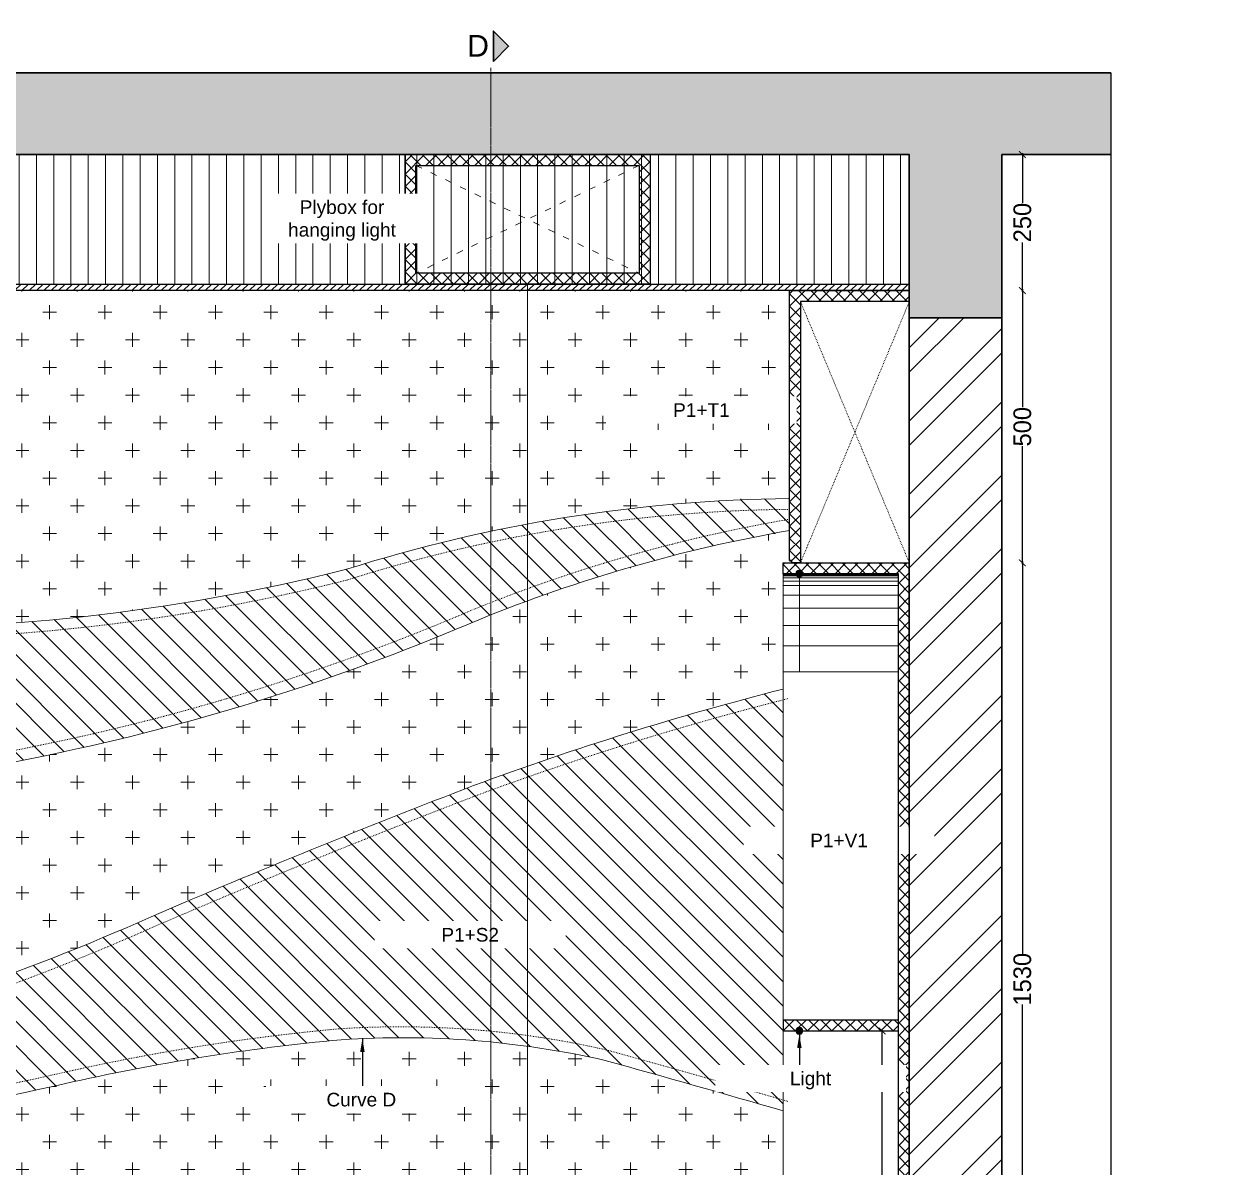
# Model space of a CAD drawing. Header units: millimetres. Extents: x 75500 to 345360, y -224327 to 19532.
# Drawn here: x 156065 to 158270, y -99289 to -97189 of the extents above; entities that cross this region are included whole.
import ezdxf

# ---------------------------------------------------------------- set-up
doc = ezdxf.new("R2010")
doc.units = ezdxf.units.MM
doc.header["$LTSCALE"] = 0.01
for name, pattern in [('ACAD_ISO03W100', [30, 12, -18]), ('CENTER', [50.800000000000004, 31.75, -6.349999999999999, 6.349999999999999, -6.349999999999999]), ('ZWCAD_ISO03W100', [30, 12, -18])]:
    doc.linetypes.add(name, pattern=pattern)
doc.layers.add('A- Ele 4', color=250, linetype='Continuous', lineweight=15, true_color=0x333333)
for name, color, linetype, lineweight in [('A-Ele 6', 250, 'Continuous', 0), ('A-WALL', 7, 'Continuous', 30), ('B. no.', 2, 'Continuous', 0), ('furniture section', 7, 'Continuous', 25), ('hatch', 251, 'Continuous', 0), ('Lights', 14, 'Continuous', 20)]:
    doc.layers.add(name, color=color, linetype=linetype, lineweight=lineweight)
doc.layers.add('e .05', color=253, linetype='Continuous')
doc.styles.add('Arial', font='arial.ttf')
doc.styles.add('ISOCP2', font='GOTHIC.TTF')
doc.styles.get("Standard").update_dxf_attribs({"font": 'arial.ttf'})
doc.dimstyles.new('77', dxfattribs={"dimscale": 0.25, "dimtxt": 130, "dimasz": 100, "dimexe": 5, "dimexo": 1, "dimgap": 0.25, "dimtad": 0, "dimdec": 0, "dimrnd": 5, "dimzin": 0, "dimdsep": 46, "dimtxsty": 'ISOCP2', "dimblk": 'ARCHTICK', "dimcen": 0, "dimdle": 100, "dimclrd": 1, "dimclre": 256, "dimclrt": 256, "dimazin": 0, "dimtm": 1e-09, "dimtfac": 1, "dimtdec": 0, "dimtmove": 1, "dimatfit": 0, "dimfxl": 1, "dimtolj": 1, "dimtzin": 12, "dimlwd": -1, "dimlwe": -1, "dimarcsym": 0})
doc.dimstyles.new('MIGCS IN MM 1 100', dxfattribs={"dimtxt": 40, "dimasz": 30, "dimexe": 180, "dimexo": 100, "dimgap": 25, "dimtad": 0, "dimdec": 0, "dimzin": 0, "dimdsep": 46, "dimtxsty": 'Standard', "dimblk": 'ARCHTICK', "dimcen": 150, "dimse1": 1, "dimse2": 1, "dimclrd": 3, "dimclre": 3, "dimclrt": 3, "dimadec": 0, "dimazin": 0, "dimtfac": 1, "dimtdec": 0, "dimtix": 1, "dimtmove": 2, "dimatfit": 3, "dimfxl": 1, "dimtolj": 1, "dimtzin": 0, "dimarcsym": 0})

# ---------------------------------------------------------------- blocks, each defined once
blk = doc.blocks.new('_ARCHTICK')
at = {"color": 0, "linetype": 'ByBlock', "const_width": 0.15}
blk.add_lwpolyline([(-0.5, -0.5), (0.5, 0.5)], dxfattribs=at)
blk = doc.blocks.new('*D93')
at = {"color": 1, "ltscale": 4, "transparency": 16777216}
for p, q in [((157899.4593828022, -97676.2179356443), (157899.4593828022, -97892.68670688834)), ((157899.4593828022, -98181.2179356443), (157899.4593828022, -97964.74916440024))]:
    blk.add_line(p, q, dxfattribs=at)
at = {"layer": 'Defpoints', "color": 0, "transparency": 16777216}
for p in [(157691.775794555, -97678.7179356443), (157899.4593828022, -97678.7179356443), (157691.775794555, -98178.7179356443)]:
    blk.add_point(p, dxfattribs=at)
at = {"color": 1, "transparency": 16777216, "xscale": 12.5, "yscale": 12.5, "zscale": 12.5}
for p, rotation in [((157899.4593828022, -97678.7179356443), 90), ((157899.4593828022, -98178.7179356443), 270)]:
    blk.add_blockref('_ARCHTICK', p, dxfattribs=dict(at, rotation=rotation))
at = {"transparency": 16777216, "insert": (157899.4593828022, -97928.7179356443), "char_height": 32.5, "attachment_point": 5, "rotation": 90, "style": 'ISOCP2'}
blk.add_mtext('\\A1;500', dxfattribs=at)
blk = doc.blocks.new('*D94')
at = {"color": 1, "ltscale": 4, "transparency": 16777216}
for p, q in [((157899.4593828022, -97426.2179356443), (157899.4593828022, -97517.4436749373)), ((157899.4593828022, -97681.2179356443), (157899.4593828022, -97589.99219635128))]:
    blk.add_line(p, q, dxfattribs=at)
at = {"layer": 'Defpoints', "color": 0, "transparency": 16777216}
for p in [(157691.775794555, -97428.7179356443), (157899.4593828022, -97428.7179356443), (157691.775794555, -97678.7179356443)]:
    blk.add_point(p, dxfattribs=at)
at = {"color": 1, "transparency": 16777216, "xscale": 12.5, "yscale": 12.5, "zscale": 12.5}
for p, rotation in [((157899.4593828022, -97428.7179356443), 90), ((157899.4593828022, -97678.7179356443), 270)]:
    blk.add_blockref('_ARCHTICK', p, dxfattribs=dict(at, rotation=rotation))
at = {"transparency": 16777216, "insert": (157899.4593828022, -97553.7179356443), "char_height": 32.5, "attachment_point": 5, "rotation": 90, "style": 'ISOCP2'}
blk.add_mtext('\\A1;250', dxfattribs=at)
blk = doc.blocks.new('*D95')
at = {"color": 1, "ltscale": 4, "transparency": 16777216}
for p, q in [((157641.5581654743, -99036.2179356443), (157641.5581654743, -99328.29428676597)), ((157641.5581654743, -99691.2179356443), (157641.5581654743, -99399.14158452261))]:
    blk.add_line(p, q, dxfattribs=at)
at = {"layer": 'Defpoints', "color": 0, "transparency": 16777216}
for p in [(157671.775794555, -99038.7179356443), (157641.5581654743, -99688.7179356443), (157671.775794555, -99688.7179356443)]:
    blk.add_point(p, dxfattribs=at)
at = {"color": 1, "transparency": 16777216, "xscale": 12.5, "yscale": 12.5, "zscale": 12.5}
for p, rotation in [((157641.5581654743, -99038.7179356443), 90), ((157641.5581654743, -99688.7179356443), 270)]:
    blk.add_blockref('_ARCHTICK', p, dxfattribs=dict(at, rotation=rotation))
at = {"transparency": 16777216, "insert": (157641.5581654743, -99363.7179356443), "char_height": 32.5, "attachment_point": 5, "rotation": 90, "style": 'ISOCP2'}
blk.add_mtext('\\A1;650', dxfattribs=at)
blk = doc.blocks.new('*D396')
at = {"color": 1, "ltscale": 4, "transparency": 16777216}
for p, q in [((157899.4593828022, -98176.2179356443), (157899.4593828022, -98897.4462242235)), ((157899.4593828022, -99711.2179356443), (157899.4593828022, -98989.98964706509))]:
    blk.add_line(p, q, dxfattribs=at)
at = {"layer": 'Defpoints', "color": 0, "transparency": 16777216}
for p in [(157691.775794555, -98178.7179356443), (157899.4593828022, -98178.7179356443), (157691.775794555, -99708.7179356443)]:
    blk.add_point(p, dxfattribs=at)
at = {"color": 1, "transparency": 16777216, "xscale": 12.5, "yscale": 12.5, "zscale": 12.5}
for p, rotation in [((157899.4593828022, -98178.7179356443), 90), ((157899.4593828022, -99708.7179356443), 270)]:
    blk.add_blockref('_ARCHTICK', p, dxfattribs=dict(at, rotation=rotation))
at = {"transparency": 16777216, "insert": (157899.4593828022, -98943.7179356443), "char_height": 32.5, "attachment_point": 5, "rotation": 90, "style": 'ISOCP2'}
blk.add_mtext('\\A1;1530', dxfattribs=at)
blk = doc.blocks.new('jyhtgrefdwas-flat-38-flat-1-flat-1')
at = {"layer": 'Lights', "lineweight": 30, "ltscale": 300}
h = blk.add_hatch(color=256, dxfattribs=at)
h.dxf.hatch_style = 1
h.paths.add_polyline_path([(-27.84560284033068, 0), (0, 27.8456028404471), (27.84560284033068, 0)])
blk.add_lwpolyline([(-27.84560284033068, 0), (0, 27.8456028404471), (27.84560284033068, 0), (-27.84560284033068, 0)], dxfattribs=at)

msp = doc.modelspace()

# ---------------------------------------------------------------- hatches: boundary and pattern name
at = {"layer": 'A-Ele 6'}
h = msp.add_hatch(dxfattribs=at)
h.set_pattern_fill('ANSI31', color=256, scale=10, angle=45)
h.set_pattern_definition([(90, (152976.775794555, -97666.7179356443), (-31.75, 1.9e-15), [])])
h.paths.add_polyline_path([(152976.775794555, -97666.7179356443), (152976.775794555, -97428.7179356443), (157691.775794555, -97428.7179356443), (157691.775794555, -97666.7179356443)])
at = {"layer": 'B. no.'}
h = msp.add_hatch(dxfattribs=at)
h.set_pattern_fill('ANGLE', color=256, scale=100)
h.set_pattern_definition([(0, (156765.524527296, -97666.7179356443), (0, 698.5), [508, -190.5]), (90, (156765.524527296, -97666.7179356443), (-698.5, 4.28e-14), [508, -190.5])])
h.paths.add_polyline_path([(156765.524527296, -97428.7179356443), (157215.4992868081, -97428.7179356443), (157215.4992868081, -97666.7179356443), (156765.524527296, -97666.7179356443)])
h.paths.add_polyline_path([(156785.524527296, -97448.7179356443), (157195.4992868081, -97448.7179356443), (157195.4992868081, -97646.7179356443), (156785.524527296, -97646.7179356443)], flags=16)
at = {"layer": 'hatch'}
h = msp.add_hatch(dxfattribs=at)
h.set_pattern_fill('AR-CONC', color=256)
h.set_pattern_definition([(50, (152606.775794555, -97728.7179356443), (182.1846689960039, -15.93908553890307), [19.05, -209.55]), (355, (152606.775794555, -97728.7179356443), (-35.24342142496934, 191.0568452390351), [15.24, -167.64058417]), (100.4514447, (152621.957801555, -97730.04618914431), (146.9412470903534, 175.117751912195), [16.1900088, -178.0902446]), (46.1842, (152606.775794555, -97677.91793564429), (271.0790408921299, -42.04232793272715), [28.575, -314.325]), (96.63555761, (152629.365694555, -97681.4214356443), (237.404134051503, 247.4261245977215), [24.28502314, -267.13560816]), (351.18415117, (152606.775794555, -97677.91793564429), (237.4041340649773, 247.4261245855324), [22.85996707, -251.45973192]), (21, (152632.175794555, -97690.61793564429), (151.6143912691324, -102.2651981870876), [19.05, -209.55]), (326, (152632.175794555, -97690.61793564429), (61.80202834764725, 184.1879661223192), [15.24, -167.64]), (71.45144499999999, (152644.810327155, -97699.14003554429), (213.4164192787161, 81.92276888590527), [16.1900088, -178.0899376]), (37.5, (152606.775794555, -97728.7179356443), (3.088603250591816, 84.55503887315311), [0, -165.608, 0, -170.18, 0, -168.275]), (7.499999999999999, (152606.775794555, -97728.7179356443), (66.81966251030575, 100.1805748181195), [0, -97.028, 0, -161.798, 0, -64.135]), (327.5, (152550.133794555, -97728.7179356443), (135.5905951668714, -5.728743992673443), [0, -63.5, 0, -198.12, 0, -262.89]), (317.5, (152524.733794555, -97728.7179356443), (148.129181386018, 25.42649103333303), [0, -82.55, 0, -131.572, 0, -186.69])])
h.paths.add_polyline_path([(152606.775794555, -97278.7179356443), (152606.775794555, -97428.7179356443), (152806.775794555, -97428.7179356443), (152806.775794555, -97728.7179356443), (152976.775794555, -97728.7179356443), (152976.775794555, -97428.7179356443), (157691.775794555, -97428.7179356443), (157691.775794555, -97728.7179356443), (157861.775794555, -97728.7179356443), (157861.775794555, -97428.7179356443), (158061.775794555, -97428.7179356443), (158061.775794555, -97278.7179356443)])
h = msp.add_hatch(dxfattribs=at)
h.set_pattern_fill('DIAMONDS', color=250, scale=10)
h.set_pattern_definition([(60, (157009.1645555084, -98326.32186741028), (-27.49630657015592, 15.875), []), (120, (157009.1645555084, -98326.32186741028), (-27.49630657015593, -15.87499999999999), [])])
edge = h.paths.add_edge_path()
edge.add_line((159139.1645555084, -98215.05096491636), (159139.1645555084, -98251.32186741027))
edge.add_line((159139.1645555084, -98251.32186741027), (159064.1645555084, -98251.32186741027))
edge.add_line((159064.1645555084, -98251.32186741027), (159064.1645555084, -98134.5789867077))
edge.add_arc((158994.6101684649, -98274.5898192668), 156.3356836774369, 22.385713027670192, 63.58279656102712, ccw=False)
edge = h.paths.add_edge_path()
edge.add_arc((159089.1645555084, -97396.32186741033), 50.00000000004366, 0, 90)
edge.add_arc((159089.1645555083, -97396.32186741037), 50.00000000008731, 1.0010126061388291e-10, 89.99999999993332, ccw=False)
edge = h.paths.add_edge_path()
edge.add_arc((158022.1645555084, -97396.32186741033), 50.00000000004366, 0, 90)
edge.add_arc((158022.1645555084, -97396.32186741033), 50.00000000004366, 0, 90, ccw=False)
h = msp.add_hatch(dxfattribs=at)
h.set_pattern_fill('ANSI37', color=256, scale=5, angle=360)
h.set_pattern_definition([(405, (156765.524527296, -97666.7179356443), (-11.22532015133643, 11.22532015133644), []), (494.9999999999999, (156765.524527296, -97666.7179356443), (-11.22532015133645, -11.22532015133643), [])])
h.paths.add_polyline_path([(156765.524527296, -97428.7179356443), (157215.4992868081, -97428.7179356443), (157215.4992868081, -97666.7179356443), (156765.524527296, -97666.7179356443)])
h.paths.add_polyline_path([(156785.524527296, -97448.7179356443), (157195.4992868081, -97448.7179356443), (157195.4992868081, -97646.7179356443), (156785.524527296, -97646.7179356443)], flags=16)
h = msp.add_hatch(dxfattribs=at)
h.set_pattern_fill('ANSI31', color=256, scale=3)
h.set_pattern_definition([(45, (152976.775794555, -97678.7179356443), (-6.735192090801865, 6.735192090801865), [])])
h.paths.add_polyline_path([(152976.775794555, -97666.7179356443), (152976.775794555, -97678.7179356443), (157691.775794555, -97678.7179356443), (157691.775794555, -97666.7179356443)])
h = msp.add_hatch(dxfattribs=at)
h.set_pattern_fill('ANSI31', color=256, scale=10, angle=90)
h.set_pattern_definition([(135, (153047.775794555, -100328.7179356443), (-22.45064030267288, -22.45064030267288), [])])
h.paths.add_polyline_path([(153051.775794555, -98175.76767300096), (153051.775794555, -97678.7179356443), (153823.0517312404, -97678.71793564431, -0.0793069213269585), (154137.4375867814, -97839.33830207615, 0.1501104273145744), (155682.8431985255, -98297.69870027724, 0.0684272121429717), (156656.3211994165, -98191.18201518137, -0.0740485537641113), (157471.775794555, -98060.49344660877), (157471.775794555, -98119.45408795153, 0.0536787709724667), (156900.9317068551, -98283.31624762597, -0.0469353413193688), (156165.0430991347, -98520.1531774425, -0.1078746697860989), (154389.8225821879, -98525.19783196415, -0.0328621975770165), (153483.4976747327, -98247.80068403186, 0.0936575873885348)])
h.paths.add_polyline_path([(153051.775794555, -99145.95292823546, -0.0844124614985138), (153825.4878643565, -99136.91900781498, 0.0071494934176096), (154575.5962713708, -99254.32545962406, 0.0544079315194525), (155371.9046134382, -99265.44581386707, 0.0273133589427404), (156139.1020865613, -99136.04771457711, -0.0331499298518522), (156648.2763634865, -99054.79981009543, -0.0722634137586439), (157133.0702406622, -99092.84317731023, -0.0028877378691301), (157459.775794555, -99185.45398491067), (157459.7757945549, -98410.71224186433, 0.0263435449736568), (156891.2417585654, -98587.98347637671, 0.0098090280226976), (156299.0949937679, -98828.95470224049, -0.0451357419724681), (155567.9737404099, -99078.6887218672, -0.090570732117695), (154188.4371540258, -99083.43281788623, 0.0959851494822347), (153051.775794555, -99077.58614436186)])
edge = h.paths.add_edge_path()
edge.add_arc((156315.7382835696, -102145.0821637788), 2636.522650572421, 427.5711618101478, 447.01503938567663, ccw=False)
edge.add_arc((156783.0751413282, -100785.4689879525), 1204.581166498389, 415.1287310568988, 423.44103722508123, ccw=False)
edge.add_line((157471.775794555, -99797.18401036374), (157471.775794555, -100253.7179356443))
edge.add_line((157471.775794555, -100253.7179356443), (156399.275794555, -100253.7179356443))
edge.add_line((156399.275794555, -100253.7179356443), (156399.275794555, -99507.25542452026))
edge.add_arc((156195.2943268461, -102052.1250573545), 2553.031509263231, 444.2059130008762, 445.4173116963219, ccw=False)
edge = h.paths.add_edge_path()
edge.add_arc((153566.7177519407, -101509.5963271785), 2180.345910194628, 79.21379162104255, 94.34577784515976)
edge.add_arc((153992.846820991, -105986.8290731143), 6677.545506033894, 95.08061774360532, 98.10170423417627)
edge.add_line((153051.775794555, -99375.92903542236), (153047.775794555, -100253.7179356443))
edge.add_line((153047.775794555, -100253.7179356443), (154269.275794555, -100253.7179356443))
edge.add_line((154269.275794555, -100253.7179356443), (154269.275794555, -99430.75186364484))
edge.add_arc((153115.2575080972, -104107.2519983953), 4816.78437505775, 76.13808671676435, 79.7211678297114)
h = msp.add_hatch(dxfattribs=at)
h.set_pattern_fill('CROSS', color=256, scale=8)
h.set_pattern_definition([(0, (153051.775794555, -99750.42669816646), (50.8, 50.8), [25.4, -76.2]), (90, (153064.475794555, -99763.12669816647), (-50.8, 50.8), [25.4, -76.2])])
h.paths.add_polyline_path([(153051.775794555, -99077.58614436183), (153051.775794555, -98175.76767300096, -0.0936575873885348), (153483.4976747327, -98247.80068403187, 0.0328621975770165), (154389.8225821885, -98525.19783196427, 0.1078746697860989), (156165.0430991427, -98520.15317744073, 0.0469353413193688), (156900.9317068552, -98283.31624762595, -0.0536787709724667), (157471.775794555, -98119.45408795153), (157471.775794555, -98174.7179356443), (157475.775794555, -98174.7179356443), (157475.775794555, -98178.7179356443), (157459.775794555, -98178.7179356443), (157459.775794555, -98198.7179356443), (157459.7757945549, -98410.71224186433, 0.0263435449736568), (156891.2417585654, -98587.98347637671, 0.0098090280226977), (156299.0949937679, -98828.95470224049, -0.0451357419724676), (155567.9737404099, -99078.6887218672, -0.0905707321176948), (154188.4371540258, -99083.43281788623, 0.0959851494822338)])
h.paths.add_polyline_path([(153051.775794555, -99375.92903542236), (153051.775794555, -99145.95292823546, -0.0844124614985137), (153825.4878643565, -99136.91900781498, 0.0071494934176094), (154575.5962713708, -99254.32545962406, 0.0544079315194525), (155371.9046134382, -99265.44581386707, 0.0273133589427395), (156139.1020865613, -99136.04771457711, -0.0331499298518525), (156648.2763634865, -99054.79981009543, -0.0722634137586439), (157133.0702406622, -99092.84317731023, -0.0028877378691299), (157459.775794555, -99185.4539849107), (157459.775794555, -99688.7179356443), (157459.775794555, -99708.7179356443), (157475.775794555, -99708.7179356443), (157475.775794555, -99712.7179356443), (157471.775794555, -99712.7179356443), (157471.775794555, -99797.18401036374, 0.0373195531254918), (157321.6657243559, -99708.00160071682, 0.0842584791998257), (156461.8263358779, -99512.60994778977, -0.0006833267456737), (156399.275794555, -99507.25542452026), (156399.275794555, -99398.7179356443, 0.4142135623726689), (156349.275794555, -99348.7179356443), (155386.275794555, -99348.71793564431, 0.4142135623726689), (155336.275794555, -99398.71793564432), (155336.2757945549, -99592.70937692624, -0.0004401221503744), (155332.275794555, -99592.78062423656), (155332.275794555, -99398.7179356443, 0.4142135623726689), (155282.2757945549, -99348.7179356443), (154319.275794555, -99348.71793564431, 0.4142135623726689), (154269.275794555, -99398.71793564432), (154269.275794555, -99430.75186364484, 0.0156354146200778), (153974.7582898716, -99367.7720562572, 0.0661218572847203), (153401.5011075672, -99335.51910947797, 0.0131524570290421)])
h.paths.add_polyline_path([(153823.0517312404, -97678.7179356443), (157471.775794555, -97678.7179356443), (157471.775794555, -98060.49344660877, 0.0740485537641113), (156656.3211994165, -98191.18201518137, -0.0684272121429717), (155682.8431985253, -98297.69870027724, -0.1501104273145744), (154137.4375867814, -97839.33830207612, 0.0793069213269647)])
h = msp.add_hatch(dxfattribs=at)
h.set_pattern_fill('ANSI37', color=256, scale=5, angle=360)
h.set_pattern_definition([(44.99999999999999, (157471.775794555, -98178.7179356443), (-11.22532015133643, 11.22532015133644), []), (134.9999999999999, (157471.775794555, -98178.7179356443), (-11.22532015133645, -11.22532015133643), [])])
h.paths.add_polyline_path([(157471.775794555, -97678.7179356443), (157691.775794555, -97678.7179356443), (157691.775794555, -97698.7179356443), (157491.775794555, -97698.7179356443), (157491.775794555, -98158.7179356443), (157491.775794555, -98178.7179356443), (157475.775794555, -98178.7179356443), (157475.775794555, -98174.7179356443), (157471.775794555, -98174.7179356443)])
h = msp.add_hatch(dxfattribs=at)
h.set_pattern_fill('ANSI32', color=256, scale=10, angle=360)
h.set_pattern_definition([(44.99999999999999, (152806.775794555, -100378.7179356443), (-67.35192090801863, 67.35192090801866), []), (44.99999999999999, (152851.677094555, -100378.7179356443), (-67.35192090801863, 67.35192090801866), [])])
h.paths.add_polyline_path([(152976.775794555, -100378.7179356443), (152976.775794555, -97728.7179356443), (152806.775794555, -97728.7179356443), (152806.775794555, -100378.7179356443)])
h.paths.add_polyline_path([(157861.775794555, -100378.7179356443), (157861.775794555, -97728.7179356443), (157691.775794555, -97728.7179356443), (157691.775794555, -100378.7179356443)])
h = msp.add_hatch(dxfattribs=at)
h.set_pattern_fill('ANSI37', color=256, scale=5, angle=360)
h.set_pattern_definition([(44.99999999999999, (157459.775794555, -99708.7179356443), (-11.22532015133643, 11.22532015133644), []), (134.9999999999999, (157459.775794555, -99708.7179356443), (-11.22532015133645, -11.22532015133643), [])])
h.paths.add_polyline_path([(157459.775794555, -98198.7179356443), (157459.775794555, -98178.7179356443), (157691.775794555, -98178.7179356443), (157691.775794555, -99708.7179356443), (157459.775794555, -99708.7179356443), (157459.775794555, -99688.7179356443), (157671.775794555, -99688.7179356443), (157671.775794555, -98198.7179356443)])
h = msp.add_hatch(dxfattribs=at)
h.set_pattern_fill('ANSI37', color=256, scale=5, angle=360)
h.set_pattern_definition([(44.99999999999999, (157459.775794555, -99038.7179356443), (-11.22532015133643, 11.22532015133644), []), (134.9999999999999, (157459.775794555, -99038.7179356443), (-11.22532015133645, -11.22532015133643), [])])
h.paths.add_polyline_path([(157459.775794555, -99038.7179356443), (157459.775794555, -99018.7179356443), (157671.775794555, -99018.7179356443), (157671.775794555, -99038.7179356443)])
at = {"layer": 'Lights'}
h = msp.add_hatch(color=256, dxfattribs=at)
h.dxf.hatch_style = 1
edge = h.paths.add_edge_path()
edge.add_ellipse((157489.775794555, -98198.7179356443), major_axis=(6.521441124976263, 0), ratio=1, start_angle=0, end_angle=360)
h = msp.add_hatch(color=256, dxfattribs=at)
h.dxf.hatch_style = 1
edge = h.paths.add_edge_path()
edge.add_ellipse((157489.775794555, -99038.7179356443), major_axis=(6.521441124976263, 0), ratio=1, start_angle=0, end_angle=360)

# ---------------------------------------------------------------- linework, layer by layer
at = {"layer": 'A- Ele 4', "linetype": 'ZWCAD_ISO03W100', "ltscale": 10}
for p, q in [((157491.775794555, -98178.7179356443), (157691.775794555, -97698.7179356443)), ((157491.775794555, -97698.7179356443), (157691.775794555, -98178.7179356443))]:
    msp.add_line(p, q, dxfattribs=at)
at = {"layer": 'A-Ele 6'}
for p, q in [((157459.775794555, -98199.83266000378), (157671.775794555, -98199.83266000378)), ((157459.775794555, -98200.70344458072), (157671.775794555, -98200.70344458072)), ((157459.775794555, -98202.88040602306), (157671.775794555, -98202.88040602306)), ((157459.775794555, -98206.5115777089), (157671.775794555, -98206.5115777089)), ((157459.775794555, -98212.64190113056), (157671.775794555, -98212.64190113056)), ((157459.775794555, -98220.44413093991), (157671.775794555, -98220.44413093991)), ((157459.775794555, -98238.27779907561), (157671.775794555, -98238.27779907561)), ((157459.775794555, -98262.24179063296), (157671.775794555, -98262.24179063296)), ((157459.775794555, -98294.0080119997), (157671.775794555, -98294.0080119997)), ((157459.775794555, -98331.34725465885), (157671.775794555, -98331.34725465885))]:
    msp.add_line(p, q, dxfattribs=at)
at = {"layer": 'A-Ele 6', "color": 14, "linetype": 'ZWCAD_ISO03W100', "ltscale": 10}
for points in [[(153813.8371777972, -97697.73974992945, -0.0794075945131678), (154122.9638967571, -97855.75121756586, 0.1501171138604985), (155679.6267819896, -98317.70135005807, 0.0684439012958374), (156658.7430164156, -98210.4325418032, -0.0740835620633057), (157468.7394755927, -98080.49468449972, -0.0740835620633057)], [(157468.7394755927, -98099.15576200273, 0.0540075836651673), (156890.1802815049, -98264.86331075738, -0.0469466389442469), (156157.6877989607, -98500.62508472933, -0.1078630466790155), (154391.1840438521, -98505.68638210325, -0.0328591790033225), (153487.4588586353, -98229.06445848956, 0.0935897881317023), (153048.7394755927, -98155.76315094304, 0.0935897881317023)], [(157468.7394755927, -98428.29788578571, 0.0266616366661392), (156895.2677109446, -98606.69546731481, 0.0098051584781895), (156304.0808858503, -98847.27577469745, -0.0451599177710439), (155569.1378781718, -99098.25030985111, -0.0906192272060703), (154181.6844362055, -99103.08544438546, 0.0960592261888743), (153051.775794555, -99097.36604740251, 0.0960592261888743)], [(157468.7394755927, -99168.10894435254, 0.0029487260646288), (157134.9171680728, -99073.44262039378, 0.0723721534927215), (156643.6619067301, -99034.86048976675, 0.0331647324089183), (156131.6406089935, -99116.54338793967, -0.0273061261000924), (155366.7998121916, -99245.55227323882, -0.0543832097925923), (154575.1885564738, -99234.4981049705, -0.0071489721087764), (153825.7005352686, -99117.18425659132, 0.0836989373164124), (153051.775794555, -99125.08116259312, 0.0836989373164124)]]:
    msp.add_lwpolyline(points, format="xyb", dxfattribs=at)
at = {"layer": 'A-WALL'}
for p, q in [((152606.775794555, -97278.7179356443), (158061.775794555, -97278.7179356443)), ((157691.775794555, -97728.7179356443), (157691.775794555, -100378.7179356443)), ((157861.775794555, -97728.7179356443), (157861.775794555, -100378.7179356443))]:
    msp.add_line(p, q, dxfattribs=at)
msp.add_lwpolyline([(152606.775794555, -97428.7179356443), (152806.775794555, -97428.7179356443), (152806.775794555, -97728.7179356443), (152976.775794555, -97728.7179356443), (152976.775794555, -97428.7179356443), (157691.775794555, -97428.7179356443), (157691.775794555, -97728.7179356443), (157861.775794555, -97728.7179356443), (157861.775794555, -97428.7179356443), (158061.775794555, -97428.7179356443)], dxfattribs=at)
at = {"layer": 'Defpoints'}
msp.add_line((158061.775794555, -97278.7179356443), (158061.775794555, -100528.7179356443), dxfattribs=at)
at = {"layer": 'e .05', "linetype": 'Continuous', "lineweight": 5}
msp.add_line((157459.775794555, -98378.7179356443), (157671.775794555, -98378.7179356443), dxfattribs=at)
for points in [[(153823.0517312404, -97678.7179356443, -0.0793069213269415), (154137.4375867814, -97839.33830207612, 0.150110427314609), (155682.8431985255, -98297.69870027724, 0.0684272121429739), (156656.3211994165, -98191.18201518137, -0.0740485537641207), (157471.775794555, -98060.49344660877, -0.0740485537641207)], [(157471.775794555, -98119.45408795153, 0.0536787709724954), (156900.9317068552, -98283.31624762595, -0.0469353413198283), (156165.0430991347, -98520.1531774425, -0.1078746697860982), (154389.8225821885, -98525.19783196427, -0.0328621975770274), (153483.4976747327, -98247.80068403186, 0.0936575873885127), (153051.775794555, -98175.76767300096, 0.0936575873885127)], [(157459.775794555, -99185.45398491067, 0.002887737869108), (157133.0702406622, -99092.84317731023, 0.072263413758648), (156648.2763634865, -99054.79981009543, 0.0331499298518739), (156139.1020865613, -99136.04771457711, -0.0273133589427437), (155371.9046134381, -99265.44581386707, -0.0544079315194372), (154575.5962713708, -99254.32545962406, -0.0071494934176134), (153825.4878643562, -99136.91900781495, 0.0844124614984799), (153051.775794555, -99145.95292823548)]]:
    msp.add_lwpolyline(points, format="xyb", dxfattribs=at)
at = {"layer": 'furniture section'}
for points in [[(156765.524527296, -97428.7179356443), (157215.4992868081, -97428.7179356443), (157215.4992868081, -97666.7179356443), (156765.524527296, -97666.7179356443)], [(156785.524527296, -97448.7179356443), (157195.4992868081, -97448.7179356443), (157195.4992868081, -97646.7179356443), (156785.524527296, -97646.7179356443)], [(152976.775794555, -97666.7179356443), (157691.775794555, -97666.7179356443), (157691.775794555, -97678.7179356443), (152976.775794555, -97678.7179356443)], [(157459.775794555, -99038.7179356443), (157671.775794555, -99038.7179356443), (157671.775794555, -99018.7179356443), (157459.775794555, -99018.7179356443)]]:
    msp.add_lwpolyline(points, close=True, dxfattribs=at)
at = {"layer": 'hatch', "linetype": 'ACAD_ISO03W100', "ltscale": 100}
for p, q in [((156785.524527296, -97448.7179356443), (157195.4992868081, -97646.7179356443)), ((157195.4992868081, -97448.7179356443), (156785.524527296, -97646.7179356443))]:
    msp.add_line(p, q, dxfattribs=at)
at = {"layer": 'Lights'}
msp.add_line((157489.775794555, -98198.7179356443), (157489.775794555, -98378.7179356443), dxfattribs=at)
for centre in [(157489.775794555, -98198.7179356443), (157489.775794555, -99038.7179356443)]:
    msp.add_circle(centre, 6.521441124976263, dxfattribs=at)

# ---------------------------------------------------------------- dimensions: what is measured, and where the dimension line sits
at = {"ltscale": 4}
for p1, p2, distance, picture, middle in [((157691.775794555, -97678.7179356443), (157691.775794555, -97428.7179356443), -207.68358824719326, '*D94', (157899.4593828022, -97553.7179356443)), ((157691.775794555, -98178.7179356443), (157691.775794555, -97678.7179356443), -207.68358824719326, '*D93', (157899.4593828022, -97928.7179356443)), ((157671.775794555, -99038.7179356443), (157671.775794555, -99688.7179356443), -30.217629080696497, '*D95', (157641.5581654743, -99363.7179356443))]:
    dim = msp.add_aligned_dim(p1=p1, p2=p2, distance=distance, dimstyle='77', override={"dimasz": 50, "dimpost": '\\X', "dimblk": 'ARCHTICK', "dimdle": 10, "dimse1": 1, "dimse2": 1, "dimclre": 253}, dxfattribs=at)
    dim.commit()
    dim.dimension.update_dxf_attribs({"geometry": picture, "text_midpoint": middle})

# ---------------------------------------------------------------- leaders
at = {"layer": 'A- Ele 4', "color": 8}
for points in [[(157471.775794555, -97894.10996684321), (157378.7500746244, -97893.96108013662)], [(156687.1379601773, -99052.2669451781), (156687.1379601773, -99154.04065643736)], [(157489.775794555, -99045.23937676927), (157489.775794555, -99111.31022879916)]]:
    msp.add_leader(points, dimstyle='MIGCS IN MM 1 100', override={"dimasz": 25, "dimgap": 20, "dimclrd": 8}, dxfattribs=at)

# ---------------------------------------------------------------- next in the draw order: texts
at = {"lineweight": 0, "transparency": 33554687, "char_height": 25, "attachment_point": 7, "bg_fill": 2}
for s, insert, width in [('\\pxqc;Plybox for hanging light', (156523.7770935499, -97587.05654226856), 251.8157970845641), ('\\pxqc;P1+T1', (157147.2112339529, -97910.67677707114), 325.3327938402072), ('\\pxqc;P1+V1', (157400.0003884912, -98701.20100893576), 325.3327938402072), ('\\pxqc;P1+S2', (156722.4235429263, -98874.90093657748), 325.3327938402072)]:
    msp.add_mtext(s, dxfattribs=dict(at, insert=insert, width=width))

# ---------------------------------------------------------------- next in the draw order: linework, layer by layer
at = {"layer": 'e .05', "linetype": 'Continuous', "lineweight": 5}
msp.add_line((157459.775794555, -98198.7179356443), (157459.775794555, -99688.7179356443), dxfattribs=at)
msp.add_lwpolyline([(157459.7757945549, -98410.71224186433, 0.0263435449736206), (156891.2417585654, -98587.98347637668, 0.0098090280227386), (156299.0949937681, -98828.9547022404, -0.0451357419724986), (155567.9737404099, -99078.68872186719, -0.0905707321177073), (154188.4371540263, -99083.43281788635, 0.0959851494822791), (153051.775794555, -99077.58614436186)], format="xyb", dxfattribs=at)
at = {"layer": 'furniture section'}
msp.add_lwpolyline([(157471.775794555, -97678.7179356443), (157691.775794555, -97678.7179356443), (157691.775794555, -97698.7179356443), (157491.775794555, -97698.7179356443), (157491.775794555, -98178.7179356443), (157475.775794555, -98178.7179356443), (157475.775794555, -98174.7179356443), (157471.775794555, -98174.7179356443)], close=True, dxfattribs=at)
at = {"layer": 'Lights', "linetype": 'CENTER', "ltscale": 10}
msp.add_line((156922.87740477, -100516.2616712622), (156922.87740477, -97201.86754614054), dxfattribs=at)
at = {"layer": 'Lights', "ltscale": 10000}
msp.add_line((156990.511907052, -97666.7179356443), (156990.511907052, -99399.49010487612), dxfattribs=at)

# ---------------------------------------------------------------- next in the draw order: dimensions: what is measured, and where the dimension line sits
at = {"ltscale": 4}
dim = msp.add_aligned_dim(p1=(157691.775794555, -99708.7179356443), p2=(157691.775794555, -98178.7179356443), distance=-207.68358824719326, dimstyle='77', override={"dimasz": 50, "dimpost": '\\X', "dimblk": 'ARCHTICK', "dimdle": 10, "dimse1": 1, "dimse2": 1, "dimclre": 253}, dxfattribs=at)
dim.commit()
dim.dimension.update_dxf_attribs({"geometry": '*D396', "text_midpoint": (157899.4593828022, -98943.7179356443)})

# ---------------------------------------------------------------- next in the draw order: texts
at = {"lineweight": 0, "transparency": 33554687, "char_height": 25, "width": 325.3327938402072, "attachment_point": 7, "bg_fill": 2}
for s, insert in [('\\pxqc;Light', (157347.6556946716, -99146.10154437102)), ('\\pxqc;Curve D', (156522.4553523373, -99177.72693484332))]:
    msp.add_mtext(s, dxfattribs=dict(at, insert=insert))
at = {"layer": 'Lights', "linetype": 'CENTER', "ltscale": 10, "insert": (156879.275824076, -97248.88204138691), "char_height": 40, "width": 121.795309801321, "attachment_point": 7, "style": 'Arial', "bg_fill": 2}
msp.add_mtext('D', dxfattribs=at)

# ---------------------------------------------------------------- next in the draw order: linework, layer by layer
at = {"layer": 'furniture section'}
msp.add_lwpolyline([(157459.775794555, -98198.7179356443), (157459.775794555, -98178.7179356443), (157691.775794555, -98178.7179356443), (157691.775794555, -99708.7179356443), (157459.775794555, -99708.7179356443), (157459.775794555, -99688.7179356443), (157671.775794555, -99688.7179356443), (157671.775794555, -98198.7179356443)], close=True, dxfattribs=at)

# ---------------------------------------------------------------- next in the draw order: block references
at = {"layer": 'Lights', "linetype": 'CENTER', "ltscale": 10, "xscale": -1, "rotation": 269.9999999999999}
msp.add_blockref('jyhtgrefdwas-flat-38-flat-1-flat-1', (156927.87740477, -97229.7131489809), dxfattribs=at)

doc.saveas('drawing.dxf')
